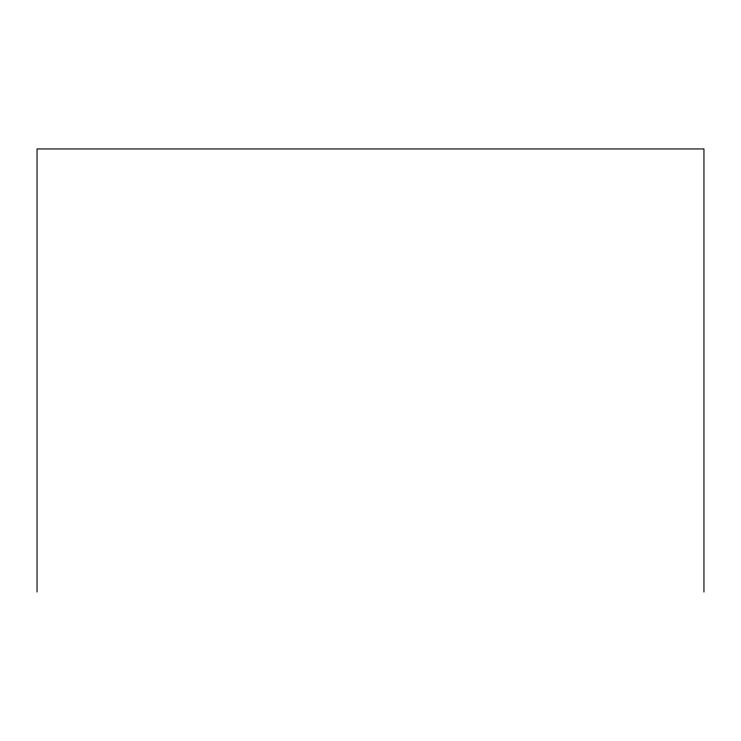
<?xml version="1.0" encoding="UTF-8"?>
<svg xmlns="http://www.w3.org/2000/svg" width="741" height="741" viewBox="0 0 741 741"><rect width="100%" height="100%" fill="white"/><g stroke="black" fill="none" stroke-linecap="round" stroke-linejoin="round"><path stroke-width="1.11" d="M703.95 592.059L703.95 148.941L37.05 148.941L37.05 592.059"/></g></svg>
